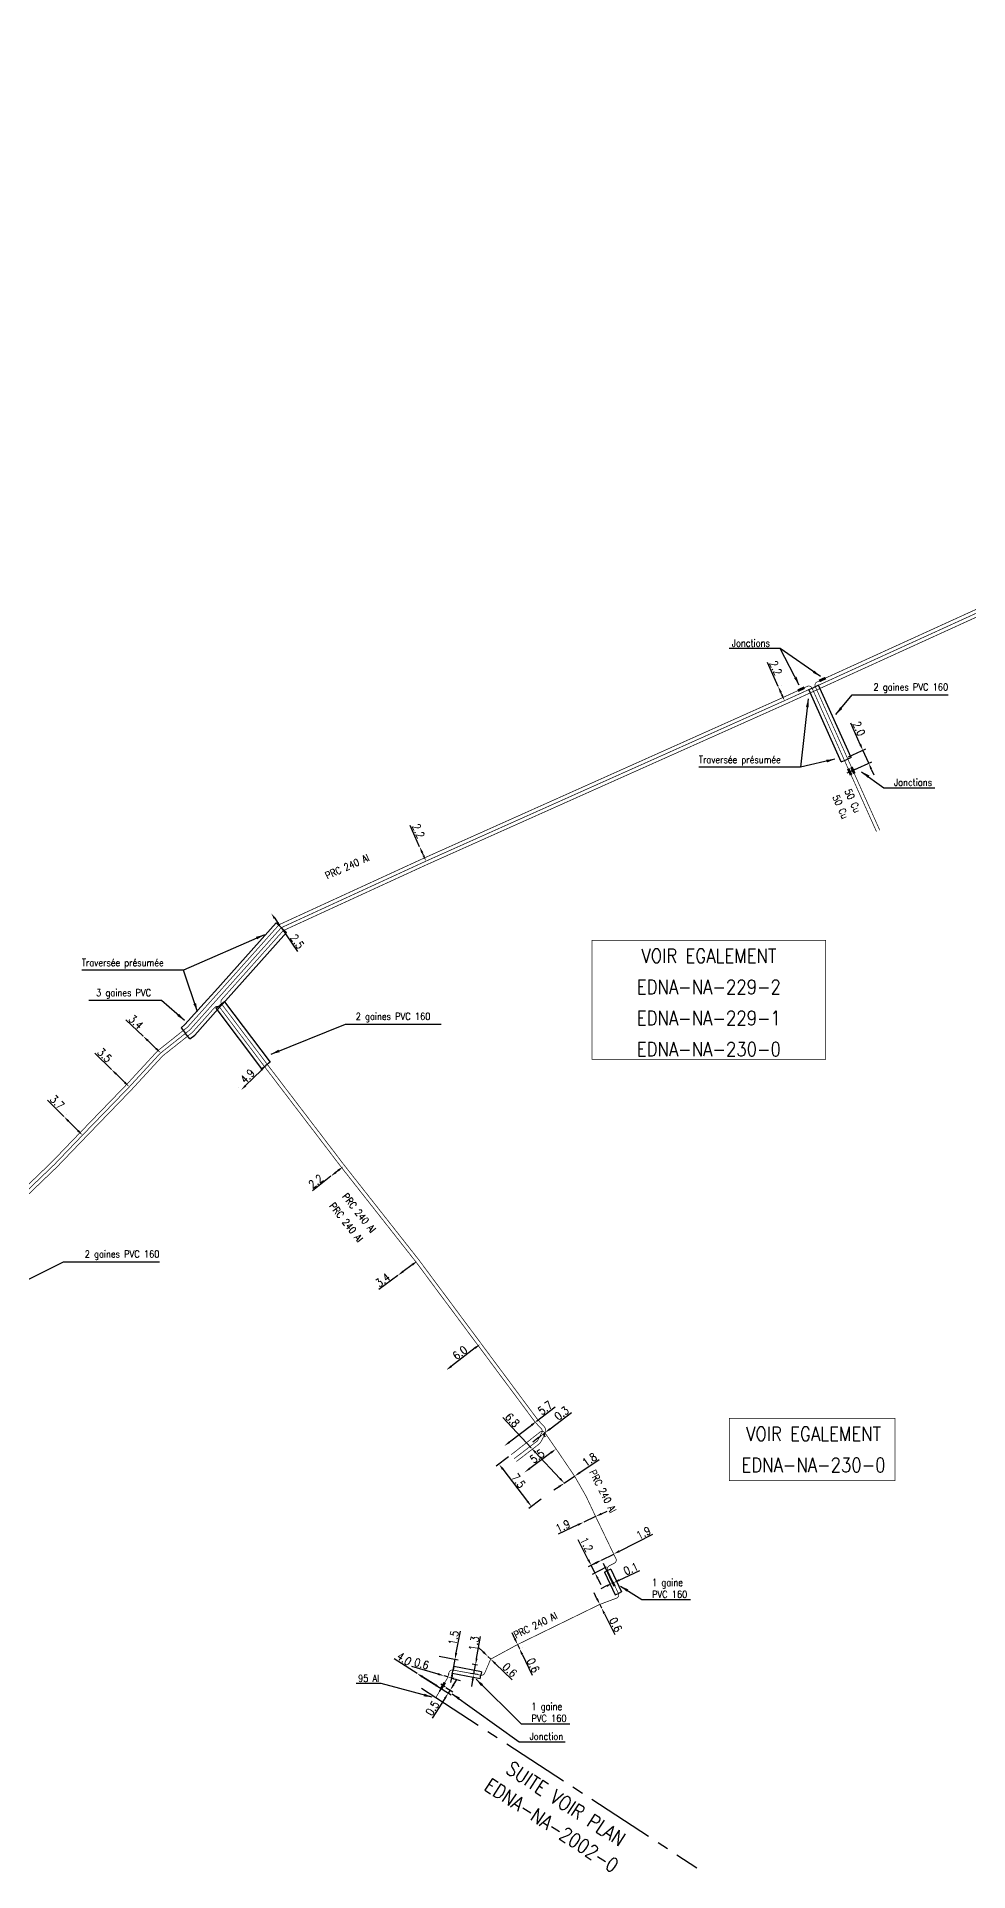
# Model space of a CAD drawing. Header units: millimetres. Extents: x 185000 to 186000, y 128000 to 129009.
# Drawn here: x 185682.8 to 185813.7, y 128320.5 to 128578.4 of the extents above; entities that cross this region are included whole.
import ezdxf
from ezdxf.enums import TextEntityAlignment as Align

# ---------------------------------------------------------------- set-up
doc = ezdxf.new("R2010")
doc.units = ezdxf.units.MM
doc.header["$PDMODE"] = 34
doc.linetypes.add('CENTER2', pattern=[28.575, 19.05, -3.175, 3.175, -3.175])
doc.layers.get('0').update_dxf_attribs({"linetype": 'CONTINUOUS'})
doc.layers.get('DEFPOINTS').update_dxf_attribs({"linetype": 'CONTINUOUS'})
for name, color, linetype in [('M_120', 5, 'M_ST_13'), ('M_300', 7, 'CONTINUOUS'), ('M_400', 7, 'CONTINUOUS'), ('M_930', 7, 'CONTINUOUS')]:
    doc.layers.add(name, color=color, linetype=linetype)
doc.styles.get("Standard").update_dxf_attribs({"font": 'romans.shx', "width": 0.85})
doc.linetypes.add('M_ST_13', pattern='A,5,-0.3,["oo",Standard,S=1.5,R=0,X=0,Y=-0.5],-3', length=8.3)
doc.dimstyles.get("Standard").update_dxf_attribs({"dimtxt": 1.5, "dimasz": 1.2, "dimexe": 0.625, "dimexo": 0.625, "dimgap": 0.25, "dimtad": 1, "dimdec": 1, "dimzin": 0, "dimdsep": 46, "dimtxsty": 'Standard', "dimcen": -0.5, "dimadec": 0, "dimazin": 0, "dimtfac": 1, "dimtdec": 1, "dimtmove": 0, "dimatfit": 3, "dimfxl": 0, "dimtolj": 1, "dimtzin": 0, "dimarcsym": 0})

# ---------------------------------------------------------------- blocks, each defined once
blk = doc.blocks.new('*D392')
at = {"layer": 'DEFPOINTS', "color": 0, "linetype": 'Continuous', "transparency": 16777216}
for p in [(185749.48, 128379.09), (185754.05, 128373.14), (185752.32, 128371.81)]:
    blk.add_point(p, dxfattribs=at)
at = {"layer": 'M_120', "color": 0, "linetype": 'Continuous', "lineweight": -2, "transparency": 16777216}
for p, q in [((185749.11, 128378.8), (185747.38, 128377.48)), ((185748.3, 128377.05), (185751.77, 128372.53)), ((185753.67, 128372.85), (185751.95, 128371.53))]:
    blk.add_line(p, q, dxfattribs=at)
at = {"layer": 'M_120', "color": 0, "linetype": 'Continuous', "transparency": 16777216}
for points in [[(185748.42, 128377.14), (185748.18, 128376.96), (185747.76, 128377.76)], [(185751.89, 128372.62), (185751.65, 128372.44), (185752.32, 128371.81)]]:
    blk.add_solid(points, dxfattribs=at)
at = {"layer": 'M_120', "color": 0, "linetype": 'Continuous', "transparency": 16777216, "insert": (185750.49, 128375.42), "char_height": 1.125, "attachment_point": 5, "rotation": 307.4875}
blk.add_mtext('\\A1;7.5', dxfattribs=at)
blk = doc.blocks.new('*D393')
at = {"layer": 'DEFPOINTS', "color": 0, "linetype": 'Continuous', "transparency": 16777216}
for p in [(185758.39, 128376.07), (185756.94, 128375.09), (185756.94, 128375.09)]:
    blk.add_point(p, dxfattribs=at)
at = {"layer": 'M_120', "color": 0, "linetype": 'Continuous', "lineweight": -2, "transparency": 16777216}
for p, q in [((185759.14, 128376.58), (185761.84, 128378.41)), ((185756.94, 128375.09), (185758.39, 128376.07)), ((185756.2, 128374.59), (185755.45, 128374.09))]:
    blk.add_line(p, q, dxfattribs=at)
at = {"layer": 'M_120', "color": 0, "linetype": 'Continuous', "transparency": 16777216}
for points in [[(185759.05, 128376.7), (185759.22, 128376.45), (185758.39, 128376.07)], [(185756.11, 128374.71), (185756.28, 128374.47), (185756.94, 128375.09)]]:
    blk.add_solid(points, dxfattribs=at)
at = {"layer": 'M_120', "color": 0, "linetype": 'Continuous', "transparency": 16777216, "insert": (185760.49, 128378.4), "char_height": 1.125, "attachment_point": 5, "rotation": 34.0638}
blk.add_mtext('\\A1;1.8', dxfattribs=at)
blk = doc.blocks.new('*D394')
at = {"layer": 'DEFPOINTS', "color": 0, "linetype": 'Continuous', "transparency": 16777216}
for p in [(185753.63, 128382.35), (185753.94, 128381.95), (185754.22, 128382.16)]:
    blk.add_point(p, dxfattribs=at)
at = {"layer": 'M_120', "color": 0, "linetype": 'Continuous', "lineweight": -2, "transparency": 16777216}
for p, q in [((185754.93, 128382.71), (185757.97, 128385.04)), ((185753.23, 128381.4), (185752.52, 128380.85)), ((185753.92, 128381.98), (185754.23, 128381.58)), ((185753.94, 128381.95), (185754.22, 128382.16))]:
    blk.add_line(p, q, dxfattribs=at)
at = {"layer": 'M_120', "color": 0, "linetype": 'Continuous', "transparency": 16777216}
for points in [[(185753.14, 128381.52), (185753.32, 128381.28), (185753.94, 128381.95)], [(185754.84, 128382.83), (185755.02, 128382.59), (185754.22, 128382.16)]]:
    blk.add_solid(points, dxfattribs=at)
at = {"layer": 'M_120', "color": 0, "linetype": 'Continuous', "transparency": 16777216, "insert": (185756.57, 128384.91), "char_height": 1.125, "attachment_point": 5, "rotation": 37.5144}
blk.add_mtext('\\A1;0.3', dxfattribs=at)
blk = doc.blocks.new('*D395')
at = {"layer": 'DEFPOINTS', "color": 0, "linetype": 'Continuous', "transparency": 16777216}
for p in [(185755.78, 128379.91), (185751.37, 128376.62), (185751.37, 128376.62)]:
    blk.add_point(p, dxfattribs=at)
at = {"layer": 'M_120', "color": 0, "linetype": 'Continuous', "lineweight": -2, "transparency": 16777216}
blk.add_line((185755.06, 128379.37), (185752.09, 128377.16), dxfattribs=at)
at = {"layer": 'M_120', "color": 0, "linetype": 'Continuous', "transparency": 16777216}
for points in [[(185754.97, 128379.49), (185755.15, 128379.25), (185755.78, 128379.91)], [(185752, 128377.28), (185752.18, 128377.04), (185751.37, 128376.62)]]:
    blk.add_solid(points, dxfattribs=at)
at = {"layer": 'M_120', "color": 0, "linetype": 'Continuous', "transparency": 16777216, "insert": (185753.13, 128378.87), "char_height": 1.125, "attachment_point": 5, "rotation": 36.6877}
blk.add_mtext('\\A1;5.5', dxfattribs=at)
blk = doc.blocks.new('*D396')
at = {"layer": 'DEFPOINTS', "color": 0, "linetype": 'Continuous', "transparency": 16777216}
for p in [(185761.34, 128370.4), (185759.67, 128369.61), (185759.67, 128369.61)]:
    blk.add_point(p, dxfattribs=at)
at = {"layer": 'M_120', "color": 0, "linetype": 'Continuous', "lineweight": -2, "transparency": 16777216}
for p, q in [((185761.34, 128370.4), (185759.67, 128369.61)), ((185762.16, 128370.79), (185762.97, 128371.17)), ((185758.86, 128369.23), (185756.06, 128367.91))]:
    blk.add_line(p, q, dxfattribs=at)
at = {"layer": 'M_120', "color": 0, "linetype": 'Continuous', "transparency": 16777216}
for points in [[(185762.09, 128370.92), (185762.22, 128370.65), (185761.34, 128370.4)], [(185758.79, 128369.36), (185758.92, 128369.09), (185759.67, 128369.61)]]:
    blk.add_solid(points, dxfattribs=at)
at = {"layer": 'M_120', "color": 0, "linetype": 'Continuous', "transparency": 16777216, "insert": (185756.73, 128369.05), "char_height": 1.125, "attachment_point": 5, "rotation": 25.2721}
blk.add_mtext('\\A1;1.9', dxfattribs=at)
blk = doc.blocks.new('*D397')
at = {"layer": 'DEFPOINTS', "color": 0, "linetype": 'Continuous', "transparency": 16777216}
for p in [(185763.88, 128365.13), (185762.18, 128364.27), (185762.18, 128364.27)]:
    blk.add_point(p, dxfattribs=at)
at = {"layer": 'M_120', "color": 0, "linetype": 'Continuous', "lineweight": -2, "transparency": 16777216}
for p, q in [((185764.68, 128365.53), (185769.4, 128367.92)), ((185762.18, 128364.27), (185763.88, 128365.13)), ((185761.38, 128363.86), (185760.57, 128363.45))]:
    blk.add_line(p, q, dxfattribs=at)
at = {"layer": 'M_120', "color": 0, "linetype": 'Continuous', "transparency": 16777216}
for points in [[(185764.61, 128365.67), (185764.75, 128365.4), (185763.88, 128365.13)], [(185761.31, 128364), (185761.44, 128363.73), (185762.18, 128364.27)]]:
    blk.add_solid(points, dxfattribs=at)
at = {"layer": 'M_120', "color": 0, "linetype": 'Continuous', "transparency": 16777216, "insert": (185768.08, 128368.09), "char_height": 1.125, "attachment_point": 5, "rotation": 26.84}
blk.add_mtext('\\A1;1.9', dxfattribs=at)
blk = doc.blocks.new('*D398')
at = {"layer": 'DEFPOINTS', "color": 0, "linetype": 'Continuous', "transparency": 16777216}
for p in [(185761.93, 128358.05), (185762.17, 128357.55), (185762.17, 128357.55)]:
    blk.add_point(p, dxfattribs=at)
at = {"layer": 'M_120', "color": 0, "linetype": 'Continuous', "lineweight": -2, "transparency": 16777216}
for p, q in [((185761.53, 128358.85), (185761.14, 128359.66)), ((185761.51, 128357.84), (185761.51, 128357.84)), ((185761.93, 128358.05), (185762.17, 128357.55)), ((185761.75, 128357.34), (185761.75, 128357.34)), ((185762.57, 128356.74), (185764.02, 128353.8))]:
    blk.add_line(p, q, dxfattribs=at)
at = {"layer": 'M_120', "color": 0, "linetype": 'Continuous', "transparency": 16777216}
for points in [[(185761.67, 128358.92), (185761.4, 128358.79), (185761.93, 128358.05)], [(185762.71, 128356.81), (185762.44, 128356.68), (185762.17, 128357.55)]]:
    blk.add_solid(points, dxfattribs=at)
at = {"layer": 'M_120', "color": 0, "linetype": 'Continuous', "transparency": 16777216, "insert": (185764.17, 128355.2), "char_height": 1.125, "attachment_point": 5, "rotation": 296.1677}
blk.add_mtext('\\A1;0.6', dxfattribs=at)
blk = doc.blocks.new('*D399')
at = {"layer": 'DEFPOINTS', "color": 0, "linetype": 'Continuous', "transparency": 16777216}
for p in [(185750.37, 128352.41), (185750.62, 128351.86), (185750.62, 128351.86)]:
    blk.add_point(p, dxfattribs=at)
at = {"layer": 'M_120', "color": 0, "linetype": 'Continuous', "lineweight": -2, "transparency": 16777216}
for p, q in [((185749.98, 128353.22), (185749.6, 128354.04)), ((185750.37, 128352.41), (185750.62, 128351.86)), ((185750.79, 128352.61), (185750.79, 128352.61)), ((185751, 128351.05), (185752.4, 128348.08)), ((185751.04, 128352.06), (185751.04, 128352.06))]:
    blk.add_line(p, q, dxfattribs=at)
at = {"layer": 'M_120', "color": 0, "linetype": 'Continuous', "transparency": 16777216}
for points in [[(185750.12, 128353.29), (185749.85, 128353.16), (185750.37, 128352.41)], [(185751.14, 128351.11), (185750.87, 128350.99), (185750.62, 128351.86)]]:
    blk.add_solid(points, dxfattribs=at)
at = {"layer": 'M_120', "color": 0, "linetype": 'Continuous', "transparency": 16777216, "insert": (185752.57, 128349.48), "char_height": 1.125, "attachment_point": 5, "rotation": 295.2197}
blk.add_mtext('\\A1;0.6', dxfattribs=at)
blk = doc.blocks.new('*D400')
at = {"layer": 'DEFPOINTS', "color": 0, "linetype": 'Continuous', "transparency": 16777216}
for p in [(185746.2, 128350.74), (185746.2, 128350.74), (185746.59, 128350.36)]:
    blk.add_point(p, dxfattribs=at)
at = {"layer": 'M_120', "color": 0, "linetype": 'Continuous', "lineweight": -2, "transparency": 16777216}
for p, q in [((185745.55, 128351.36), (185744.9, 128351.99)), ((185746.2, 128350.74), (185746.59, 128350.36)), ((185747.24, 128349.73), (185749.6, 128347.46))]:
    blk.add_line(p, q, dxfattribs=at)
at = {"layer": 'M_120', "color": 0, "linetype": 'Continuous', "transparency": 16777216}
for points in [[(185745.65, 128351.47), (185745.44, 128351.26), (185746.2, 128350.74)], [(185747.35, 128349.84), (185747.14, 128349.63), (185746.59, 128350.36)]]:
    blk.add_solid(points, dxfattribs=at)
at = {"layer": 'M_120', "color": 0, "linetype": 'Continuous', "transparency": 16777216, "insert": (185749.27, 128348.83), "char_height": 1.125, "attachment_point": 5, "rotation": 316.0804}
blk.add_mtext('\\A1;0.6', dxfattribs=at)
blk = doc.blocks.new('*D401')
at = {"layer": 'DEFPOINTS', "color": 0, "linetype": 'Continuous', "transparency": 16777216}
for p in [(185762.18, 128364.27), (185763.56, 128361.67), (185763.7, 128361.02)]:
    blk.add_point(p, dxfattribs=at)
at = {"layer": 'M_120', "color": 0, "linetype": 'Continuous', "lineweight": -2, "transparency": 16777216}
for p, q in [((185762.38, 128363.84), (185763.9, 128360.6)), ((185764.65, 128361.47), (185767.56, 128362.83)), ((185762.89, 128360.64), (185762.07, 128360.26)), ((185763.7, 128361.02), (185763.84, 128361.08)), ((185763.76, 128361.25), (185764.04, 128360.66))]:
    blk.add_line(p, q, dxfattribs=at)
at = {"layer": 'M_120', "color": 0, "linetype": 'Continuous', "transparency": 16777216}
for points in [[(185762.82, 128360.77), (185762.95, 128360.5), (185763.7, 128361.02)], [(185764.59, 128361.6), (185764.72, 128361.33), (185763.84, 128361.08)]]:
    blk.add_solid(points, dxfattribs=at)
at = {"layer": 'M_120', "color": 0, "linetype": 'Continuous', "transparency": 16777216, "insert": (185766.29, 128363.06), "char_height": 1.125, "attachment_point": 5, "rotation": 25.1214}
blk.add_mtext('\\A1;0.1', dxfattribs=at)
blk = doc.blocks.new('*D402')
at = {"layer": 'DEFPOINTS', "color": 0, "linetype": 'Continuous', "transparency": 16777216}
for p in [(185744.45, 128349.55), (185745.2, 128349.42), (185745.2, 128348.1)]:
    blk.add_point(p, dxfattribs=at)
at = {"layer": 'M_120', "color": 0, "linetype": 'Continuous', "lineweight": -2, "transparency": 16777216}
for p, q in [((185744.62, 128350.44), (185745.18, 128353.53)), ((185744.74, 128349.5), (185743.99, 128349.64)), ((185744.73, 128348.18), (185743.76, 128348.36)), ((185744.05, 128347.39), (185743.89, 128346.5)), ((185744.22, 128348.28), (185744.45, 128349.55))]:
    blk.add_line(p, q, dxfattribs=at)
at = {"layer": 'M_120', "color": 0, "linetype": 'Continuous', "transparency": 16777216}
for points in [[(185744.47, 128350.47), (185744.76, 128350.41), (185744.45, 128349.55)], [(185743.91, 128347.42), (185744.2, 128347.36), (185744.22, 128348.28)]]:
    blk.add_solid(points, dxfattribs=at)
at = {"layer": 'M_120', "color": 0, "linetype": 'Continuous', "transparency": 16777216, "insert": (185744.24, 128352.56), "char_height": 1.125, "attachment_point": 5, "rotation": 79.5719}
blk.add_mtext('\\A1;1.3', dxfattribs=at)
blk = doc.blocks.new('*D403')
at = {"layer": 'DEFPOINTS', "color": 0, "linetype": 'Continuous', "transparency": 16777216}
for p in [(185738.87, 128350.85), (185741.58, 128350.34), (185741.3, 128348.82)]:
    blk.add_point(p, dxfattribs=at)
at = {"layer": 'M_120', "color": 0, "linetype": 'Continuous', "lineweight": -2, "transparency": 16777216}
for p, q in [((185741.75, 128351.23), (185742.33, 128354.31)), ((185739.33, 128350.76), (185742.04, 128350.26)), ((185741.3, 128348.82), (185741.58, 128350.34)), ((185741.13, 128347.94), (185740.96, 128347.05))]:
    blk.add_line(p, q, dxfattribs=at)
at = {"layer": 'M_120', "color": 0, "linetype": 'Continuous', "transparency": 16777216}
for points in [[(185741.6, 128351.25), (185741.89, 128351.2), (185741.58, 128350.34)], [(185740.98, 128347.96), (185741.28, 128347.91), (185741.3, 128348.82)]]:
    blk.add_solid(points, dxfattribs=at)
at = {"layer": 'M_120', "color": 0, "linetype": 'Continuous', "transparency": 16777216, "insert": (185741.38, 128353.35), "char_height": 1.125, "attachment_point": 5, "rotation": 79.3882}
blk.add_mtext('\\A1;1.5', dxfattribs=at)
blk = doc.blocks.new('*D404')
at = {"layer": 'DEFPOINTS', "color": 0, "linetype": 'Continuous', "transparency": 16777216}
for p in [(185740.06, 128348.01), (185740.06, 128348.01), (185740.57, 128347.8)]:
    blk.add_point(p, dxfattribs=at)
at = {"layer": 'M_120', "color": 0, "linetype": 'Continuous', "lineweight": -2, "transparency": 16777216}
for p, q in [((185739.2, 128348.26), (185735.53, 128349.33)), ((185740.59, 128347.85), (185740.06, 128348.01)), ((185740.7, 128348.25), (185740.72, 128348.3)), ((185741.45, 128347.6), (185742.32, 128347.35))]:
    blk.add_line(p, q, dxfattribs=at)
at = {"layer": 'M_120', "color": 0, "linetype": 'Continuous', "transparency": 16777216}
for points in [[(185739.24, 128348.4), (185739.15, 128348.12), (185740.06, 128348.01)], [(185741.49, 128347.75), (185741.41, 128347.46), (185740.59, 128347.85)]]:
    blk.add_solid(points, dxfattribs=at)
at = {"layer": 'M_120', "color": 0, "linetype": 'Continuous', "transparency": 16777216, "insert": (185736.88, 128349.71), "char_height": 1.125, "attachment_point": 5, "rotation": 343.7658}
blk.add_mtext('\\A1;0.6', dxfattribs=at)
blk = doc.blocks.new('*D405')
at = {"layer": 'DEFPOINTS', "color": 0, "linetype": 'Continuous', "transparency": 16777216}
for p in [(185736.24, 128348.36), (185736.24, 128348.36), (185739.89, 128346.64)]:
    blk.add_point(p, dxfattribs=at)
at = {"layer": 'M_120', "color": 0, "linetype": 'Continuous', "lineweight": -2, "transparency": 16777216}
for p, q in [((185736.24, 128348.36), (185733.03, 128350.4)), ((185738.86, 128346.7), (185737, 128347.88)), ((185739.63, 128346.25), (185739.37, 128345.82))]:
    blk.add_line(p, q, dxfattribs=at)
at = {"layer": 'M_120', "color": 0, "linetype": 'Continuous', "transparency": 16777216}
for points in [[(185737.08, 128348.01), (185736.92, 128347.75), (185736.24, 128348.36)], [(185738.94, 128346.83), (185738.78, 128346.57), (185739.62, 128346.22)]]:
    blk.add_solid(points, dxfattribs=at)
at = {"layer": 'M_120', "color": 0, "linetype": 'Continuous', "transparency": 16777216, "insert": (185734.44, 128350.4), "char_height": 1.125, "attachment_point": 5, "rotation": 327.6009}
blk.add_mtext('\\A1;4.0', dxfattribs=at)
blk = doc.blocks.new('*D406')
at = {"layer": 'DEFPOINTS', "color": 0, "linetype": 'Continuous', "transparency": 16777216}
for p in [(185736.24, 128348.36), (185739.89, 128346.64), (185740.63, 128345.58)]:
    blk.add_point(p, dxfattribs=at)
at = {"layer": 'M_120', "color": 0, "linetype": 'Continuous', "lineweight": -2, "transparency": 16777216}
for p, q in [((185736.64, 128348.11), (185741.03, 128345.33)), ((185741.38, 128346.76), (185741.86, 128347.52)), ((185740.15, 128344.82), (185738.39, 128342.04)), ((185740.28, 128346.39), (185741.29, 128345.75)), ((185740.9, 128346), (185740.63, 128345.58))]:
    blk.add_line(p, q, dxfattribs=at)
at = {"layer": 'M_120', "color": 0, "linetype": 'Continuous', "transparency": 16777216}
for points in [[(185740.02, 128344.9), (185740.27, 128344.74), (185740.63, 128345.58)], [(185741.25, 128346.84), (185741.51, 128346.68), (185740.9, 128346)]]:
    blk.add_solid(points, dxfattribs=at)
at = {"layer": 'M_120', "color": 0, "linetype": 'Continuous', "transparency": 16777216, "insert": (185738.39, 128343.45), "char_height": 1.125, "attachment_point": 5, "rotation": 57.6002}
blk.add_mtext('\\A1;0.5', dxfattribs=at)
blk = doc.blocks.new('M_300_04')
at = {"color": 0, "linetype": 'Continuous'}
blk.add_line((0, 0.38), (0, -0.38), dxfattribs=at)
blk.add_solid([(-0.5, 0.19), (-0.5, -0.19), (0.5, 0.19), (0.5, -0.19)], dxfattribs=at)
at = {"color": 0, "linetype": 'Continuous', "width": 0.75, "flags": 3}
for tag, p in [('DEF_LEG', (0, -5)), ('DEF_COUP', (0.02, -7)), ('DEF_TYPE', (0, -9))]:
    blk.add_attdef(tag, text='', height=1.2, dxfattribs=at).set_placement(p, align=Align.MIDDLE)
blk = doc.blocks.new('*D407')
at = {"layer": 'DEFPOINTS', "color": 0, "linetype": 'Continuous', "transparency": 16777216}
for p in [(185760.72, 128363.53), (185762.18, 128364.27), (185763.26, 128363.47)]:
    blk.add_point(p, dxfattribs=at)
at = {"layer": 'M_120', "color": 0, "linetype": 'Continuous', "lineweight": -2, "transparency": 16777216}
for p, q in [((185760.31, 128364.33), (185758.9, 128367.14)), ((185761.76, 128364.06), (185760.3, 128363.32)), ((185761.26, 128362.46), (185760.72, 128363.53)), ((185762.84, 128363.26), (185760.84, 128362.25)), ((185761.67, 128361.66), (185762.07, 128360.85))]:
    blk.add_line(p, q, dxfattribs=at)
at = {"layer": 'M_120', "color": 0, "linetype": 'Continuous', "transparency": 16777216}
for points in [[(185760.45, 128364.4), (185760.18, 128364.26), (185760.72, 128363.53)], [(185761.8, 128361.72), (185761.53, 128361.59), (185761.26, 128362.46)]]:
    blk.add_solid(points, dxfattribs=at)
at = {"layer": 'M_120', "color": 0, "linetype": 'Continuous', "transparency": 16777216, "insert": (185760.07, 128366.47), "char_height": 1.125, "attachment_point": 5, "rotation": 296.84}
blk.add_mtext('\\A1;1.2', dxfattribs=at)
blk = doc.blocks.new('*D442')
at = {"layer": 'DEFPOINTS', "color": 0, "linetype": 'Continuous', "transparency": 16777216}
for p in [(185686.61, 128426.62), (185686.61, 128426.62), (185689.22, 128424)]:
    blk.add_point(p, dxfattribs=at)
at = {"layer": 'M_120', "color": 0, "linetype": 'Continuous', "lineweight": -2, "transparency": 16777216}
for p, q in [((185686.61, 128426.62), (185684.3, 128428.94)), ((185686.95, 128426.95), (185686.95, 128426.95)), ((185688.59, 128424.63), (185687.25, 128425.98)), ((185689.56, 128424.33), (185689.56, 128424.33))]:
    blk.add_line(p, q, dxfattribs=at)
at = {"layer": 'M_120', "color": 0, "linetype": 'Continuous', "transparency": 16777216}
for points in [[(185687.35, 128426.08), (185687.14, 128425.87), (185686.61, 128426.62)], [(185688.7, 128424.74), (185688.48, 128424.53), (185689.22, 128424)]]:
    blk.add_solid(points, dxfattribs=at)
at = {"layer": 'M_120', "color": 0, "linetype": 'Continuous', "transparency": 16777216, "insert": (185685.67, 128428.63), "char_height": 1.125, "attachment_point": 5, "rotation": 314.9011}
blk.add_mtext('\\A1;3.7', dxfattribs=at)
blk = doc.blocks.new('*D443')
at = {"layer": 'DEFPOINTS', "color": 0, "linetype": 'Continuous', "transparency": 16777216}
for p in [(185693.29, 128433.24), (185693.29, 128433.24), (185695.8, 128430.79)]:
    blk.add_point(p, dxfattribs=at)
at = {"layer": 'M_120', "color": 0, "linetype": 'Continuous', "lineweight": -2, "transparency": 16777216}
for p, q in [((185693.29, 128433.24), (185690.95, 128435.53)), ((185695.15, 128431.42), (185693.94, 128432.61))]:
    blk.add_line(p, q, dxfattribs=at)
at = {"layer": 'M_120', "color": 0, "linetype": 'Continuous', "transparency": 16777216}
for points in [[(185694.04, 128432.71), (185693.83, 128432.5), (185693.29, 128433.24)], [(185695.26, 128431.52), (185695.05, 128431.31), (185695.8, 128430.79)]]:
    blk.add_solid(points, dxfattribs=at)
at = {"layer": 'M_120', "color": 0, "linetype": 'Continuous', "transparency": 16777216, "insert": (185692.33, 128435.24), "char_height": 1.125, "attachment_point": 5, "rotation": 315.5897}
blk.add_mtext('\\A1;3.5', dxfattribs=at)
blk = doc.blocks.new('*D444')
at = {"layer": 'DEFPOINTS', "color": 0, "linetype": 'Continuous', "transparency": 16777216}
for p in [(185697.74, 128437.91), (185697.74, 128437.91), (185700.2, 128435.57)]:
    blk.add_point(p, dxfattribs=at)
at = {"layer": 'M_120', "color": 0, "linetype": 'Continuous', "lineweight": -2, "transparency": 16777216}
for p, q in [((185697.74, 128437.91), (185695.33, 128440.2)), ((185699.55, 128436.19), (185698.39, 128437.29))]:
    blk.add_line(p, q, dxfattribs=at)
at = {"layer": 'M_120', "color": 0, "linetype": 'Continuous', "transparency": 16777216}
for points in [[(185698.5, 128437.4), (185698.29, 128437.18), (185697.74, 128437.91)], [(185699.65, 128436.3), (185699.45, 128436.08), (185700.2, 128435.57)]]:
    blk.add_solid(points, dxfattribs=at)
at = {"layer": 'M_120', "color": 0, "linetype": 'Continuous', "transparency": 16777216, "insert": (185696.73, 128439.91), "char_height": 1.125, "attachment_point": 5, "rotation": 316.4399}
blk.add_mtext('\\A1;3.4', dxfattribs=at)
blk = doc.blocks.new('*D445')
at = {"layer": 'DEFPOINTS', "color": 0, "linetype": 'Continuous', "transparency": 16777216}
for p in [(185752.29, 128380.05), (185756.94, 128375.09), (185756.94, 128375.09)]:
    blk.add_point(p, dxfattribs=at)
at = {"layer": 'M_120', "color": 0, "linetype": 'Continuous', "lineweight": -2, "transparency": 16777216}
for p, q in [((185752.29, 128380.05), (185748.3, 128384.31)), ((185756.33, 128375.75), (185752.9, 128379.4))]:
    blk.add_line(p, q, dxfattribs=at)
at = {"layer": 'M_120', "color": 0, "linetype": 'Continuous', "transparency": 16777216}
for points in [[(185753.01, 128379.5), (185752.8, 128379.29), (185752.29, 128380.05)], [(185756.43, 128375.85), (185756.22, 128375.65), (185756.94, 128375.09)]]:
    blk.add_solid(points, dxfattribs=at)
at = {"layer": 'M_120', "color": 0, "linetype": 'Continuous', "transparency": 16777216, "insert": (185749.64, 128383.97), "char_height": 1.125, "attachment_point": 5, "rotation": 313.1706}
blk.add_mtext('\\A1;6.8', dxfattribs=at)
blk = doc.blocks.new('*D446')
at = {"layer": 'DEFPOINTS', "color": 0, "linetype": 'Continuous', "transparency": 16777216}
for p in [(185753.05, 128383.8), (185748.53, 128380.33), (185748.53, 128380.33)]:
    blk.add_point(p, dxfattribs=at)
at = {"layer": 'M_120', "color": 0, "linetype": 'Continuous', "lineweight": -2, "transparency": 16777216}
for p, q in [((185753.05, 128383.8), (185755.65, 128385.8)), ((185749.24, 128380.88), (185752.34, 128383.25))]:
    blk.add_line(p, q, dxfattribs=at)
at = {"layer": 'M_120', "color": 0, "linetype": 'Continuous', "transparency": 16777216}
for points in [[(185752.24, 128383.37), (185752.43, 128383.13), (185753.05, 128383.8)], [(185749.15, 128381), (185749.33, 128380.76), (185748.53, 128380.33)]]:
    blk.add_solid(points, dxfattribs=at)
at = {"layer": 'M_120', "color": 0, "linetype": 'Continuous', "transparency": 16777216, "insert": (185754.25, 128385.67), "char_height": 1.125, "attachment_point": 5, "rotation": 37.4875}
blk.add_mtext('\\A1;5.7', dxfattribs=at)
blk = doc.blocks.new('*D447')
at = {"layer": 'DEFPOINTS', "color": 0, "linetype": 'Continuous', "transparency": 16777216}
for p in [(185745.12, 128394.64), (185740.36, 128390.99), (185740.36, 128390.99)]:
    blk.add_point(p, dxfattribs=at)
at = {"layer": 'M_120', "color": 0, "linetype": 'Continuous', "lineweight": -2, "transparency": 16777216}
blk.add_line((185744.4, 128394.09), (185741.07, 128391.53), dxfattribs=at)
at = {"layer": 'M_120', "color": 0, "linetype": 'Continuous', "transparency": 16777216}
for points in [[(185744.31, 128394.21), (185744.49, 128393.97), (185745.12, 128394.64)], [(185740.98, 128391.65), (185741.16, 128391.41), (185740.36, 128390.99)]]:
    blk.add_solid(points, dxfattribs=at)
at = {"layer": 'M_120', "color": 0, "linetype": 'Continuous', "transparency": 16777216, "insert": (185742.28, 128393.41), "char_height": 1.125, "attachment_point": 5, "rotation": 37.4875}
blk.add_mtext('\\A1;6.0', dxfattribs=at)
blk = doc.blocks.new('*D448')
at = {"layer": 'DEFPOINTS', "color": 0, "linetype": 'Continuous', "transparency": 16777216}
for p in [(185733.56, 128404.3), (185733.56, 128404.3), (185736.29, 128406.33)]:
    blk.add_point(p, dxfattribs=at)
at = {"layer": 'M_120', "color": 0, "linetype": 'Continuous', "lineweight": -2, "transparency": 16777216}
for p, q in [((185733.56, 128404.3), (185730.89, 128402.32)), ((185735.57, 128405.79), (185734.28, 128404.84))]:
    blk.add_line(p, q, dxfattribs=at)
at = {"layer": 'M_120', "color": 0, "linetype": 'Continuous', "transparency": 16777216}
for points in [[(185734.19, 128404.96), (185734.37, 128404.72), (185733.56, 128404.3)], [(185735.48, 128405.91), (185735.66, 128405.67), (185736.29, 128406.33)]]:
    blk.add_solid(points, dxfattribs=at)
at = {"layer": 'M_120', "color": 0, "linetype": 'Continuous', "transparency": 16777216, "insert": (185731.42, 128403.64), "char_height": 1.125, "attachment_point": 5, "rotation": 36.6149}
blk.add_mtext('\\A1;3.4', dxfattribs=at)
blk = doc.blocks.new('*D449')
at = {"layer": 'DEFPOINTS', "color": 0, "linetype": 'Continuous', "transparency": 16777216}
for p in [(185725.85, 128419.58), (185724.12, 128418.22), (185724.12, 128418.22)]:
    blk.add_point(p, dxfattribs=at)
at = {"layer": 'M_120', "color": 0, "linetype": 'Continuous', "lineweight": -2, "transparency": 16777216}
for p, q in [((185724.12, 128418.22), (185721.55, 128416.19)), ((185725.15, 128419.02), (185724.83, 128418.77))]:
    blk.add_line(p, q, dxfattribs=at)
at = {"layer": 'M_120', "color": 0, "linetype": 'Continuous', "transparency": 16777216}
for points in [[(185725.05, 128419.14), (185725.24, 128418.9), (185725.85, 128419.58)], [(185724.74, 128418.89), (185724.92, 128418.66), (185724.12, 128418.22)]]:
    blk.add_solid(points, dxfattribs=at)
at = {"layer": 'M_120', "color": 0, "linetype": 'Continuous', "transparency": 16777216, "insert": (185722.02, 128417.51), "char_height": 1.125, "attachment_point": 5, "rotation": 38.2302}
blk.add_mtext('\\A1;2.2', dxfattribs=at)
blk = doc.blocks.new('*D450')
at = {"layer": 'DEFPOINTS', "color": 0, "linetype": 'Continuous', "transparency": 16777216}
for p in [(185715, 128433.79), (185711.51, 128430.34), (185711.51, 128430.34)]:
    blk.add_point(p, dxfattribs=at)
at = {"layer": 'M_120', "color": 0, "linetype": 'Continuous', "lineweight": -2, "transparency": 16777216}
for p, q in [((185714.36, 128433.16), (185712.15, 128430.98)), ((185714.67, 128434.12), (185714.67, 128434.12)), ((185711.18, 128430.68), (185711.18, 128430.68))]:
    blk.add_line(p, q, dxfattribs=at)
at = {"layer": 'M_120', "color": 0, "linetype": 'Continuous', "transparency": 16777216}
for points in [[(185714.25, 128433.26), (185714.46, 128433.05), (185715, 128433.79)], [(185712.05, 128431.08), (185712.26, 128430.87), (185711.51, 128430.34)]]:
    blk.add_solid(points, dxfattribs=at)
at = {"layer": 'M_120', "color": 0, "linetype": 'Continuous', "transparency": 16777216, "insert": (185712.41, 128432.29), "char_height": 1.125, "attachment_point": 5, "rotation": 44.6519}
blk.add_mtext('\\A1;4.9', dxfattribs=at)
blk = doc.blocks.new('*D451')
at = {"layer": 'DEFPOINTS', "color": 0, "linetype": 'Continuous', "transparency": 16777216}
for p in [(185715.72, 128455.22), (185715.72, 128455.22), (185717.14, 128453.17)]:
    blk.add_point(p, dxfattribs=at)
at = {"layer": 'M_120', "color": 0, "linetype": 'Continuous', "lineweight": -2, "transparency": 16777216}
for p, q in [((185716.23, 128454.48), (185716.63, 128453.91)), ((185717.14, 128453.17), (185719.45, 128449.83))]:
    blk.add_line(p, q, dxfattribs=at)
at = {"layer": 'M_120', "color": 0, "linetype": 'Continuous', "transparency": 16777216}
for points in [[(185716.36, 128454.57), (185716.11, 128454.4), (185715.72, 128455.22)], [(185716.76, 128453.99), (185716.51, 128453.82), (185717.14, 128453.17)]]:
    blk.add_solid(points, dxfattribs=at)
at = {"layer": 'M_120', "color": 0, "linetype": 'Continuous', "transparency": 16777216, "insert": (185719.39, 128451.23), "char_height": 1.125, "attachment_point": 5, "rotation": 304.6533}
blk.add_mtext('\\A1;2.5', dxfattribs=at)
blk = doc.blocks.new('*D452')
at = {"layer": 'DEFPOINTS', "color": 0, "linetype": 'Continuous', "transparency": 16777216}
for p in [(185796.45, 128477), (185798.9, 128478.1), (185797.27, 128475.18)]:
    blk.add_point(p, dxfattribs=at)
at = {"layer": 'M_120', "color": 0, "linetype": 'Continuous', "lineweight": -2, "transparency": 16777216}
for p, q in [((185798.53, 128478.92), (185797.19, 128481.91)), ((185796.88, 128477.19), (185799.33, 128478.29)), ((185797.7, 128475.37), (185800.15, 128476.47)), ((185799.72, 128476.28), (185798.9, 128478.1)), ((185800.09, 128475.45), (185800.46, 128474.63))]:
    blk.add_line(p, q, dxfattribs=at)
at = {"layer": 'M_120', "color": 0, "linetype": 'Continuous', "transparency": 16777216}
for points in [[(185798.67, 128478.98), (185798.39, 128478.86), (185798.9, 128478.1)], [(185800.22, 128475.52), (185799.95, 128475.39), (185799.72, 128476.28)]]:
    blk.add_solid(points, dxfattribs=at)
at = {"layer": 'M_120', "color": 0, "linetype": 'Continuous', "transparency": 16777216, "insert": (185798.36, 128481.13), "char_height": 1.125, "attachment_point": 5, "rotation": 294.1813}
blk.add_mtext('\\A1;2.0', dxfattribs=at)
blk = doc.blocks.new('*D457')
at = {"layer": 'DEFPOINTS', "color": 0, "linetype": 'Continuous', "transparency": 16777216}
for p in [(185736.6, 128464.53), (185736.6, 128464.53), (185737.5, 128462.52)]:
    blk.add_point(p, dxfattribs=at)
at = {"layer": 'M_120', "color": 0, "linetype": 'Continuous', "lineweight": -2, "transparency": 16777216}
for p, q in [((185736.6, 128464.53), (185735.26, 128467.52)), ((185737.13, 128463.35), (185736.97, 128463.71))]:
    blk.add_line(p, q, dxfattribs=at)
at = {"layer": 'M_120', "color": 0, "linetype": 'Continuous', "transparency": 16777216}
for points in [[(185737.11, 128463.77), (185736.83, 128463.65), (185736.6, 128464.53)], [(185737.27, 128463.41), (185737, 128463.28), (185737.5, 128462.52)]]:
    blk.add_solid(points, dxfattribs=at)
at = {"layer": 'M_120', "color": 0, "linetype": 'Continuous', "transparency": 16777216, "insert": (185736.43, 128466.75), "char_height": 1.125, "attachment_point": 5, "rotation": 294.1437}
blk.add_mtext('\\A1;2.2', dxfattribs=at)
blk = doc.blocks.new('*D458')
at = {"layer": 'DEFPOINTS', "color": 0, "linetype": 'Continuous', "transparency": 16777216}
for p in [(185786.99, 128487.08), (185786.99, 128487.08), (185787.89, 128485.07)]:
    blk.add_point(p, dxfattribs=at)
at = {"layer": 'M_120', "color": 0, "linetype": 'Continuous', "lineweight": -2, "transparency": 16777216}
for p, q in [((185786.99, 128487.08), (185785.49, 128490.44)), ((185787.42, 128487.27), (185787.42, 128487.27)), ((185787.52, 128485.89), (185787.36, 128486.25)), ((185788.32, 128485.26), (185788.32, 128485.26))]:
    blk.add_line(p, q, dxfattribs=at)
at = {"layer": 'M_120', "color": 0, "linetype": 'Continuous', "transparency": 16777216}
for points in [[(185787.5, 128486.32), (185787.22, 128486.19), (185786.99, 128487.08)], [(185787.66, 128485.95), (185787.39, 128485.83), (185787.89, 128485.07)]]:
    blk.add_solid(points, dxfattribs=at)
at = {"layer": 'M_120', "color": 0, "linetype": 'Continuous', "transparency": 16777216, "insert": (185786.66, 128489.66), "char_height": 1.125, "attachment_point": 5, "rotation": 294.0737}
blk.add_mtext('\\A1;2.2', dxfattribs=at)
blk = doc.blocks.new('M_300_03')
at = {"color": 0, "linetype": 'Continuous'}
blk.add_solid([(-0.5, 0.19), (-0.5, -0.19), (0.5, 0.19), (0.5, -0.19)], dxfattribs=at)
at = {"color": 0, "linetype": 'Continuous', "width": 0.75, "flags": 3}
for tag, p in [('DEF_LEG', (0, -5)), ('DEF_COUP', (0.05, -6.97)), ('DEF_TYPE', (0, -9))]:
    blk.add_attdef(tag, text='', height=1.2, dxfattribs=at).set_placement(p, align=Align.MIDDLE)

msp = doc.modelspace()

# ---------------------------------------------------------------- linework, layer by layer
at = {"layer": 'M_120', "const_width": 0.1}
for points in [[(186000, 128578.34), (185992.07, 128576.59), (185988.23, 128574.91), (185986.71, 128574.25), (185959.21, 128562.26), (185936.63, 128552.2), (185936.07, 128551.95), (185933.68, 128550.89), (185930.94, 128549.67), (185929.56, 128549.06), (185920.94, 128545.22), (185898.81, 128535.42), (185878.68, 128526.37), (185845.95, 128511.77), (185833.55, 128506.11), (185816.35, 128498.6), (185793.22, 128488.05), (185792.46, 128487.7, 0.412761), (185792.22, 128487.04), (185797.5, 128475.28), (185798.21, 128473.68), (185801.28, 128466.86)], [(185681.61, 128415.67), (185685.66, 128419.56), (185689.58, 128423.64), (185696.16, 128430.44), (185700.48, 128435.13), (185704.66, 128438.44), (185707.78, 128441.93, -0.472371), (185708.55, 128441.9), (185714.8, 128433.64), (185725.65, 128419.43), (185736.09, 128406.18), (185752.86, 128383.64), (185753.7, 128382.76, -0.323992), (185753.77, 128382.17), (185753.21, 128381.13, -0.106048), (185753.08, 128380.97), (185752.14, 128380.25), (185749.9, 128378.54)], [(185749.48, 128379.09), (185753.51, 128382.26, -0.422536), (185754.22, 128382.16), (185755.78, 128379.91), (185758.39, 128376.07), (185760, 128373.25), (185761.34, 128370.4), (185763.88, 128365.13), (185764.02, 128364.83), (185764.19, 128364.5, -0.412805), (185763.97, 128363.83), (185763.26, 128363.47, 0.405455), (185763.03, 128362.81), (185763.56, 128361.67), (185764.54, 128359.6, -0.437754), (185764.26, 128358.92), (185761.93, 128358.05), (185750.37, 128352.41), (185746.75, 128350.44, 0.168326), (185746.52, 128350.2), (185745.75, 128348.39, -0.350494), (185745.2, 128348.1), (185741.3, 128348.82, 0.403129), (185740.72, 128348.44), (185740.57, 128347.8), (185739.89, 128346.64), (185738.89, 128344.96)]]:
    msp.add_lwpolyline(points, format="xyb", dxfattribs=at)
at = {"layer": 'M_120'}
for points in [[(185816.55, 128498.14, 0.1, 0.1, 0), (185793.43, 128487.59, 0.1, 0.1, 0), (185790.87, 128486.43, 0.1, 0.1, 0), (185790.44, 128486.23, 0.1, 0.1, 0), (185787.89, 128485.07, 0.1, 0.1, 0), (185737.5, 128462.52, 0.1, 0.1, 0), (185717.24, 128453.2, 0.1, 0.1, 0.102836), (185717.08, 128453.08, 0.1, 0.1, 0), (185704.31, 128438.8, 0.1, 0.1, 0), (185700.13, 128435.49, 0.1, 0.1, 0), (185695.8, 128430.79, 0.1, 0.1, 0), (185689.22, 128424, 0.1, 0.1, 0), (185685.31, 128419.92, 0.1, 0.1, 0), (185681.26, 128416.03, 0.1, 0.1, 0)], [(185816.76, 128497.68, 0.1, 0.1, 0), (185792.42, 128486.58, 0.1, 0.1, 0), (185791.97, 128486.38, 0.1, 0.1, 0), (185788.1, 128484.61, 0.1, 0.1, 0), (185737.71, 128462.07, 0.1, 0.1, 0), (185717.52, 128452.79, 0.1, 0.1, 0.103149), (185717.36, 128452.67, 0.1, 0.1, 0), (185708.79, 128443.07, 0.1, 0.1, 0.358353), (185708.77, 128442.44, 0.1, 0.1, 0), (185715.2, 128433.94, 0.1, 0.1, 0), (185726.05, 128419.73, 0.1, 0.1, 0), (185736.49, 128406.48, 0.1, 0.1, 0), (185753.24, 128383.96, 0.1, 0.1, 0), (185754.06, 128383.1, 0.1, 0.1, -0.323992), (185754.21, 128381.94, 0.1, 0.1, 0), (185753.65, 128380.9, 0.1, 0.1, -0.106048), (185753.38, 128380.58, 0.1, 0.1, 0), (185752.44, 128379.85, 0.1, 0.1, 0), (185750.21, 128378.14, 0, 0, 0)], [(185800.82, 128466.66, 0.1, 0.1, 0), (185797.76, 128473.48, 0.1, 0.1, 0), (185797.04, 128475.07, 0.1, 0.1, 0), (185796.32, 128476.67, 0.1, 0.1, 0), (185791.76, 128486.83, 0.1, 0.1, 0.415668), (185791.1, 128487.08, 0.1, 0.1, 0), (185790.23, 128486.69, 0.1, 0.1, 0), (185787.68, 128485.52, 0.1, 0.1, 0), (185737.3, 128462.98, 0.1, 0.1, 0), (185716.95, 128453.63, 0.1, 0.1, 0.103151), (185716.79, 128453.51, 0.1, 0.1, 0), (185708.59, 128444.33, 0.1, 0.1, 0), (185703.97, 128439.17, 0.1, 0.1, 0), (185703.38, 128438.71, 0.1, 0.1, 0), (185699.79, 128435.86, 0.1, 0.1, 0), (185695.43, 128431.13, 0.1, 0.1, 0), (185688.87, 128424.35, 0.1, 0.1, 0), (185684.95, 128420.27, 0.1, 0.1, 0), (185680.92, 128416.39, 0.1, 0.1, 0)]]:
    msp.add_lwpolyline(points, format="xyseb", dxfattribs=at)
at = {"layer": 'M_400', "color": 7, "linetype": 'CONTINUOUS'}
for p, q in [((185791.31, 128486.63), (185791.99, 128486.93)), ((185795.87, 128476.47), (185791.31, 128486.63)), ((185792.67, 128487.24), (185791.99, 128486.93)), ((185797.24, 128477.08), (185792.67, 128487.24)), ((185795.87, 128476.47), (185796.55, 128476.77)), ((185797.24, 128477.08), (185796.55, 128476.77)), ((185707.82, 128444.21), (185716.42, 128453.84)), ((185716.42, 128453.84), (185717.16, 128453.18)), ((185717.91, 128452.51), (185717.16, 128453.18)), ((185709.31, 128442.87), (185717.91, 128452.51)), ((185703.62, 128439.54), (185706.8, 128443.07)), ((185706.8, 128443.07), (185707.82, 128444.21)), ((185708.29, 128441.74), (185709.31, 128442.87)), ((185709.17, 128442.74), (185708.57, 128442.29)), ((185709.17, 128442.74), (185715.6, 128434.24)), ((185705, 128438.07), (185708.29, 128441.74)), ((185707.97, 128441.84), (185708.57, 128442.29)), ((185707.97, 128441.84), (185714.4, 128433.34)), ((185703.07, 128439.1), (185703.62, 128439.54)), ((185703.07, 128439.1), (185703.69, 128438.31)), ((185704.31, 128437.53), (185703.69, 128438.31)), ((185704.31, 128437.53), (185705, 128438.07)), ((185714.4, 128433.34), (185715, 128433.79)), ((185715.6, 128434.24), (185715, 128433.79)), ((185762.58, 128362.6), (185763.03, 128362.81)), ((185762.58, 128362.6), (185764.08, 128359.39)), ((185763.48, 128363.02), (185763.03, 128362.81)), ((185763.48, 128363.02), (185764.99, 128359.81)), ((185764.08, 128359.39), (185764.54, 128359.6)), ((185764.99, 128359.81), (185764.54, 128359.6)), ((185741.2, 128348.33), (185741.3, 128348.82)), ((185745.1, 128347.6), (185741.2, 128348.33)), ((185741.39, 128349.31), (185741.3, 128348.82)), ((185745.29, 128348.59), (185741.39, 128349.31)), ((185745.1, 128347.6), (185745.2, 128348.1)), ((185745.29, 128348.59), (185745.2, 128348.1))]:
    msp.add_line(p, q, dxfattribs=at)
at = {"layer": 'M_930', "const_width": 0.1}
for points in [[(185760.83, 128451.38), (185793.67, 128451.38), (185793.67, 128434.64), (185760.83, 128434.64)], [(185780.14, 128384.19), (185803.44, 128384.19), (185803.44, 128375.45), (185780.14, 128375.45)]]:
    msp.add_lwpolyline(points, close=True, dxfattribs=at)
at = {"layer": 'M_930', "linetype": 'CENTER2', "ltscale": 0.5, "flags": 128}
msp.add_lwpolyline([(185736.87, 128346.27), (185738.89, 128344.96), (185775.56, 128321.03)], dxfattribs=at)

# ---------------------------------------------------------------- block references
at = {"layer": 'M_300'}
for name, p, rotation in [('M_300_03', (185790.23, 128486.69), 24.51368116487818), ('M_300_03', (185793.22, 128488.05), 24.51368116487818), ('M_300_04', (185797.04, 128475.07), 114.1812983414406), ('M_300_04', (185797.5, 128475.28), 294.1812983414407), ('M_300_04', (185739.89, 128346.64), 239.3184770749181)]:
    msp.add_blockref(name, p, dxfattribs=dict(at, rotation=rotation))

# ---------------------------------------------------------------- texts
at = {"layer": 'M_120', "width": 0.85}
for s, rotation, p in [('50 Cu', 294.1813, (185794.59, 128471.53)), ('50 Cu', 294.1813, (185796.3, 128472.39)), ('PRC 240 Al', 24.0316, (185723.61, 128459.95)), ('PRC 240 Al', 308.2222, (185723.86, 128414.02)), ('PRC 240 Al', 308.2222, (185725.66, 128415.36)), ('PRC 240 Al', 296.9583, (185760.42, 128376.66)), ('PRC 240 Al', 26.0563, (185750.14, 128353.22))]:
    msp.add_text(s, height=1, rotation=rotation, dxfattribs=at).set_placement(p)
at = {"layer": 'M_120', "linetype": 'Continuous', "char_height": 1}
for s, insert, attachment_point in [('Traversée présumée', (185775.85, 128476.63), 4), ('Traversée présumée', (185689.12, 128448.1), 4), ('95 Al', (185730.94, 128347.67), 6)]:
    msp.add_mtext(s, dxfattribs=dict(at, insert=insert, attachment_point=attachment_point))
at = {"layer": 'M_300', "linetype": 'Continuous', "char_height": 1}
for s, insert, attachment_point in [('Jonctions', (185785.84, 128493.16), 6), ('Jonctions', (185803.28, 128473.58), 4), ('Jonction', (185752.06, 128339.5), 4)]:
    msp.add_mtext(s, dxfattribs=dict(at, insert=insert, attachment_point=attachment_point))
at = {"layer": 'M_400', "char_height": 1}
for s, insert, attachment_point in [('2 gaines PVC 160 ', (185810.89, 128486.83), 6), ('3 gaines PVC', (185698.86, 128443.87), 6), ('2 gaines PVC 160 ', (185727.63, 128440.53), 4), ('2 gaines PVC 160 ', (185700.03, 128407.14), 6), ('1 gaine \\PPVC 160 ', (185769.28, 128360.3), 4), ('1 gaine\\PPVC 160 ', (185752.31, 128342.87), 4)]:
    msp.add_mtext(s, dxfattribs=dict(at, insert=insert, attachment_point=attachment_point))
at = {"layer": 'M_930', "width": 0.85}
for s, p in [('VOIR EGALEMENT', (185777.25, 128448.21)), ('EDNA-NA-229-2', (185777.25, 128443.84)), ('EDNA-NA-229-1', (185777.25, 128439.46)), ('EDNA-NA-230-0', (185777.25, 128435.09)), ('VOIR EGALEMENT', (185791.96, 128381.02)), ('EDNA-NA-230-0', (185791.96, 128376.65))]:
    msp.add_text(s, height=2, dxfattribs=at).set_placement(p, align=Align.CENTER)
for s, p in [('SUITE VOIR PLAN', (185756.61, 128329.2)), ('EDNA-NA-2002-0', (185754.62, 128326.15))]:
    msp.add_text(s, height=2, rotation=326.8816, dxfattribs=at).set_placement(p, align=Align.CENTER)

# ---------------------------------------------------------------- dimensions: what is measured, and where the dimension line sits
at = {"layer": 'M_120', "linetype": 'Continuous'}
for base, p1, p2, angle, picture, middle in [((185786.99, 128487.08), (185787.89, 128485.07), (185786.99, 128487.08), 294.0737, '*D458', (185785.97, 128489.35)), ((185798.9, 128478.1), (185797.27, 128475.18), (185796.45, 128477), 294.1813, '*D452', (185797.67, 128480.83)), ((185715.72, 128455.22), (185717.14, 128453.17), (185715.72, 128455.22), 304.6533, '*D451', (185718.78, 128450.81)), ((185697.74, 128437.91), (185700.2, 128435.57), (185697.74, 128437.91), 316.4399, '*D444', (185696.21, 128439.37)), ((185693.29, 128433.24), (185695.8, 128430.79), (185693.29, 128433.24), 315.5897, '*D443', (185691.8, 128434.7)), ((185711.51, 128430.34), (185715, 128433.79), (185711.51, 128430.34), 44.6519, '*D450', (185712.94, 128431.75)), ((185686.61, 128426.62), (185689.22, 128424), (185686.61, 128426.62), 314.9011, '*D442', (185685.14, 128428.1)), ((185724.12, 128418.22), (185725.85, 128419.58), (185724.12, 128418.22), 38.2302, '*D449', (185722.48, 128416.92)), ((185733.56, 128404.3), (185736.29, 128406.33), (185733.56, 128404.3), 36.6149, '*D448', (185731.86, 128403.04)), ((185748.53, 128380.33), (185753.05, 128383.8), (185748.53, 128380.33), 37.4875, '*D446', (185754.71, 128385.07)), ((185753.9432, 128381.9494), (185754.2193, 128382.1614), (185753.6337, 128382.3526), 37.5144, '*D394', (185757.0225, 128384.3134)), ((185756.94, 128375.09), (185752.29, 128380.05), (185756.94, 128375.09), 133.1706, '*D445', (185749.09, 128383.46)), ((185752.32, 128371.81), (185749.48, 128379.09), (185754.05, 128373.14), 127.4875, '*D392', (185749.9, 128374.97)), ((185751.37, 128376.62), (185755.78, 128379.91), (185751.37, 128376.62), 36.6877, '*D395', (185753.58, 128378.26)), ((185756.94, 128375.09), (185758.39, 128376.07), (185756.94, 128375.09), 34.0638, '*D393', (185760.91, 128377.78)), ((185759.67, 128369.61), (185761.34, 128370.4), (185759.67, 128369.61), 25.2721, '*D396', (185757.05, 128368.37)), ((185760.72, 128363.53), (185763.26, 128363.47), (185762.18, 128364.27), 296.84, '*D407', (185759.4, 128366.14)), ((185762.18, 128364.27), (185763.88, 128365.13), (185762.18, 128364.27), 26.84, '*D397', (185768.42, 128367.42)), ((185763.7, 128361.02), (185763.56, 128361.67), (185762.18, 128364.27), 25.1214, '*D401', (185766.61, 128362.38)), ((185762.17, 128357.55), (185761.93, 128358.05), (185762.17, 128357.55), 116.1677, '*D398', (185763.49, 128354.87)), ((185741.58, 128350.34), (185741.3, 128348.82), (185738.87, 128350.85), 259.3882, '*D403', (185742.12, 128353.21)), ((185744.45, 128349.55), (185745.2, 128348.1), (185745.2, 128349.42), 259.5719, '*D402', (185744.98, 128352.43)), ((185750.62, 128351.86), (185750.37, 128352.41), (185750.62, 128351.86), 115.2197, '*D399', (185751.89, 128349.16)), ((185736.24, 128348.36), (185739.89, 128346.64), (185736.24, 128348.36), 327.6009, '*D405', (185734.03, 128349.76)), ((185740.0606, 128348.0084), (185740.5729, 128347.8002), (185740.0606, 128348.0084), 343.7658, '*D404', (185736.6732, 128348.9947)), ((185746.19706, 128350.74001), (185746.59323, 128350.3585), (185746.19706, 128350.74001), 316.08042, '*D400', (185748.74645, 128348.28499)), ((185740.63, 128345.58), (185739.89, 128346.64), (185736.24, 128348.36), 57.6002, '*D406', (185739.02, 128343.05))]:
    dim = msp.add_linear_dim(base=base, p1=p1, p2=p2, angle=angle, dimstyle='Standard', override={"dimscale": 0.75}, dxfattribs=at)
    dim.commit()
    dim.dimension.update_dxf_attribs({"geometry": picture, "text_midpoint": middle, "dimtype": 160})
for base, p1, p2, angle, picture, middle in [((185736.6, 128464.53), (185737.5, 128462.52), (185736.6, 128464.53), 294.1437, '*D457', (185736.43, 128466.75)), ((185740.36, 128390.99), (185745.12, 128394.64), (185740.36, 128390.99), 37.4875, '*D447', (185742.28, 128393.41))]:
    dim = msp.add_linear_dim(base=base, p1=p1, p2=p2, angle=angle, dimstyle='Standard', override={"dimscale": 0.75}, dxfattribs=at)
    dim.commit()
    dim.dimension.update_dxf_attribs({"geometry": picture, "text_midpoint": middle})

# ---------------------------------------------------------------- leaders
at = {"layer": 'M_120', "linetype": 'Continuous', "annotation_type": 0, "has_hookline": 1, "hookline_direction": 1}
for points, text_width in [([(185791.23, 128485.34), (185790.13, 128475.71), (185788.93, 128475.71)], 12.83), ([(185714.78, 128452.18), (185703.4, 128447.18), (185702.2, 128447.18)], 12.83), ([(185738.38, 128345.01), (185731.19, 128346.92)], 3.24)]:
    msp.add_leader(points, dimstyle='Standard', dxfattribs=dict(at, text_width=text_width))
at = {"layer": 'M_120', "linetype": 'Continuous'}
for points in [[(185794.98, 128476.85), (185790.13, 128475.71)], [(185705.39, 128441.34), (185703.4, 128447.18)]]:
    msp.add_leader(points, dimstyle='Standard', dxfattribs=at)
at = {"layer": 'M_300', "linetype": 'Continuous', "annotation_type": 0, "has_hookline": 1}
for points, hookline_direction, text_width in [([(185789.96, 128487.27), (185787.29, 128492.41), (185786.09, 128492.41)], 1, 5.75), ([(185798.73, 128475.09), (185801.83, 128472.83), (185803.03, 128472.83)], 0, 5.75), ([(185741.17, 128345.49), (185750.61, 128338.75), (185751.81, 128338.75)], 0, 5.02)]:
    msp.add_leader(points, dimstyle='Standard', dxfattribs=dict(at, hookline_direction=hookline_direction, text_width=text_width))
at = {"layer": 'M_300', "linetype": 'Continuous'}
msp.add_leader([(185792.97, 128488.46), (185787.29, 128492.41)], dimstyle='Standard', dxfattribs=at)
at = {"layer": 'M_400', "annotation_type": 0, "has_hookline": 1}
for points, hookline_direction, text_width in [([(185795.09, 128483.11), (185797.42, 128485.91), (185798.62, 128485.91)], 0, 12.02), ([(185703.57, 128440.12), (185700.31, 128442.95), (185699.11, 128442.95)], 1, 8.74), ([(185715.73, 128435.39), (185726.18, 128439.61), (185727.38, 128439.61)], 0, 12.02), ([(185673.2, 128399.52), (185686.56, 128406.22), (185687.76, 128406.22)], 0, 12.02), ([(185764.83, 128360.63), (185767.83, 128358.72), (185769.03, 128358.72)], 0, 5.42), ([(185744.53, 128347.54), (185750.86, 128341.28), (185752.06, 128341.28)], 0, 5.42)]:
    msp.add_leader(points, dimstyle='Standard', dxfattribs=dict(at, hookline_direction=hookline_direction, text_width=text_width))

doc.saveas('drawing.dxf')
